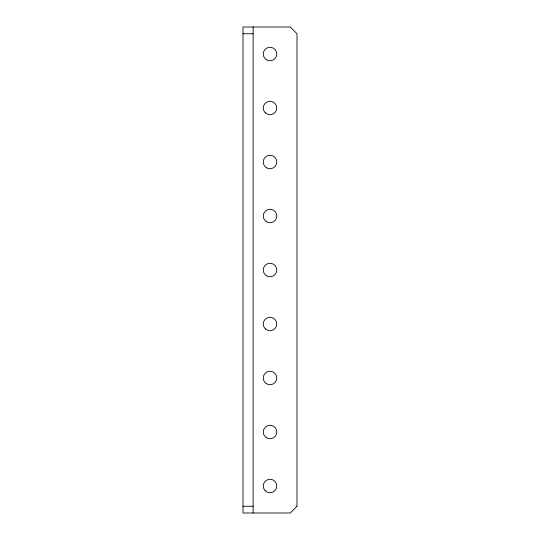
<?xml version="1.0" encoding="UTF-8"?>
<svg xmlns="http://www.w3.org/2000/svg" width="540" height="540" viewBox="0 0 540 540"><rect width="100%" height="100%" fill="white"/><g stroke="black" fill="none" stroke-linecap="round" stroke-linejoin="round"><path stroke-width="0.81" d="M243 33.75L253.125 33.75M243 506.25L253.125 506.25M253.125 27L253.125 513M297 506.25L290.25 513L243 513L243 27L290.25 27L297 33.75L297 506.25M266.625 275.846A6.75 6.75 0 0 0 276.75 270A6.75 6.75 0 0 0 266.625 264.154A6.75 6.75 0 0 0 266.625 275.846M265.228 112.772A6.75 6.75 0 0 0 276.521 109.748A6.75 6.75 0 0 0 268.252 101.48A6.75 6.75 0 0 0 265.228 112.772M266.625 59.846A6.75 6.75 0 0 0 276.75 54A6.75 6.75 0 0 0 266.625 48.155A6.75 6.75 0 0 0 266.625 59.846M265.228 490.772A6.75 6.75 0 0 0 276.521 487.748A6.75 6.75 0 0 0 268.252 479.48A6.75 6.75 0 0 0 265.228 490.772M266.625 221.846A6.75 6.75 0 0 0 276.75 216A6.75 6.75 0 0 0 266.625 210.154A6.75 6.75 0 0 0 266.625 221.846M266.625 167.846A6.75 6.75 0 0 0 276.75 162A6.75 6.75 0 0 0 266.625 156.155A6.75 6.75 0 0 0 266.625 167.846M265.451 328.982A6.75 6.75 0 0 0 276.595 325.451A6.75 6.75 0 0 0 267.962 317.567A6.75 6.75 0 0 0 265.451 328.982M266.591 437.825A6.75 6.75 0 0 0 276.75 432.041A6.75 6.75 0 0 0 266.666 426.134A6.75 6.75 0 0 0 266.591 437.825M266.328 383.663A6.75 6.75 0 0 0 276.743 378.344A6.75 6.75 0 0 0 266.929 371.986A6.75 6.75 0 0 0 266.328 383.663"/></g></svg>
